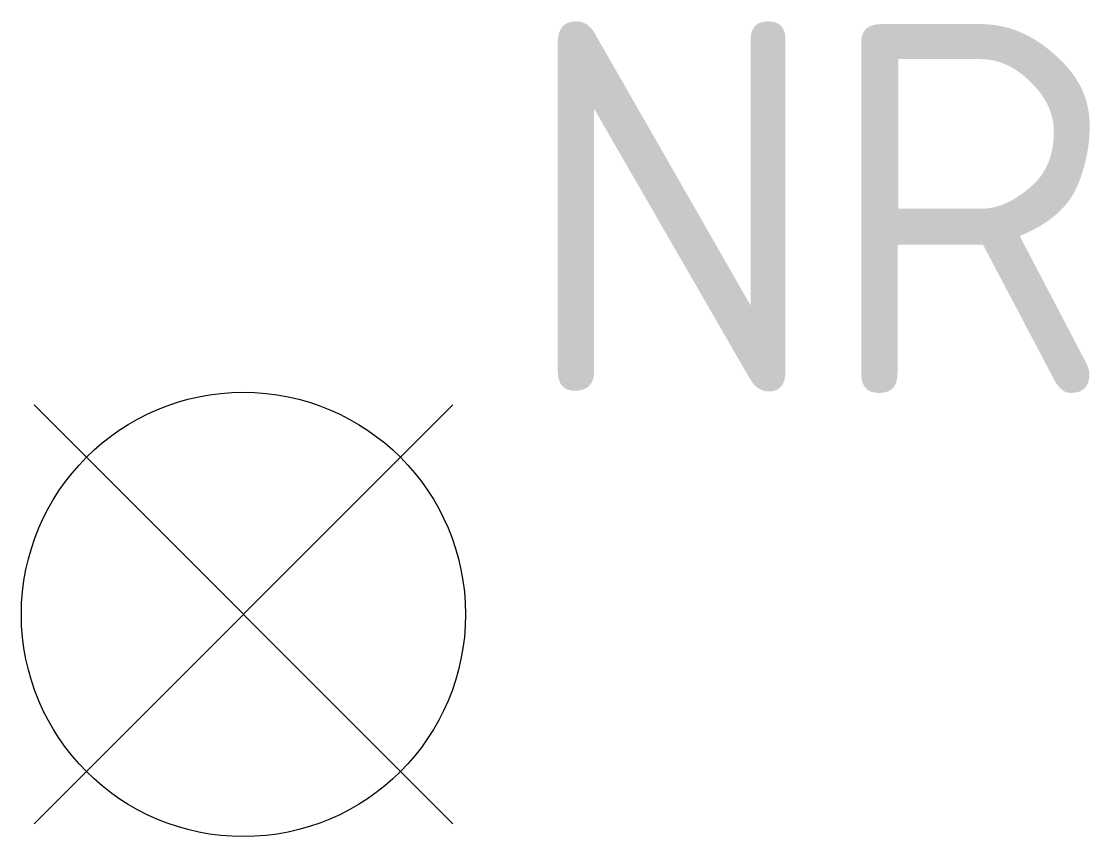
# Model space of a CAD drawing. Extents: x -1.5 to 5.72, y -1.5 to 4.
import ezdxf

# ---------------------------------------------------------------- set-up
doc = ezdxf.new("R2010")
doc.units = 0
doc.header["$LTSCALE"] = 0.2
doc.styles.add('NLCS-ISO', font='NLCS-ISO.ttf')

msp = doc.modelspace()

# ---------------------------------------------------------------- linework, layer by layer
at = {"color": 0, "linetype": 'Continuous'}
for p, q in [((1.4142, 1.4142), (-1.4142, -1.4142)), ((1.4142, -1.4142), (-1.4142, 1.4142))]:
    msp.add_line(p, q, dxfattribs=at)
msp.add_circle((0, 0), 1.5, dxfattribs=at)

# ---------------------------------------------------------------- texts
at = {"style": 'NLCS-ISO'}
msp.add_attdef('NR', (1.8673, 1.495), '', height=2.5, dxfattribs=at)

doc.saveas('drawing.dxf')
